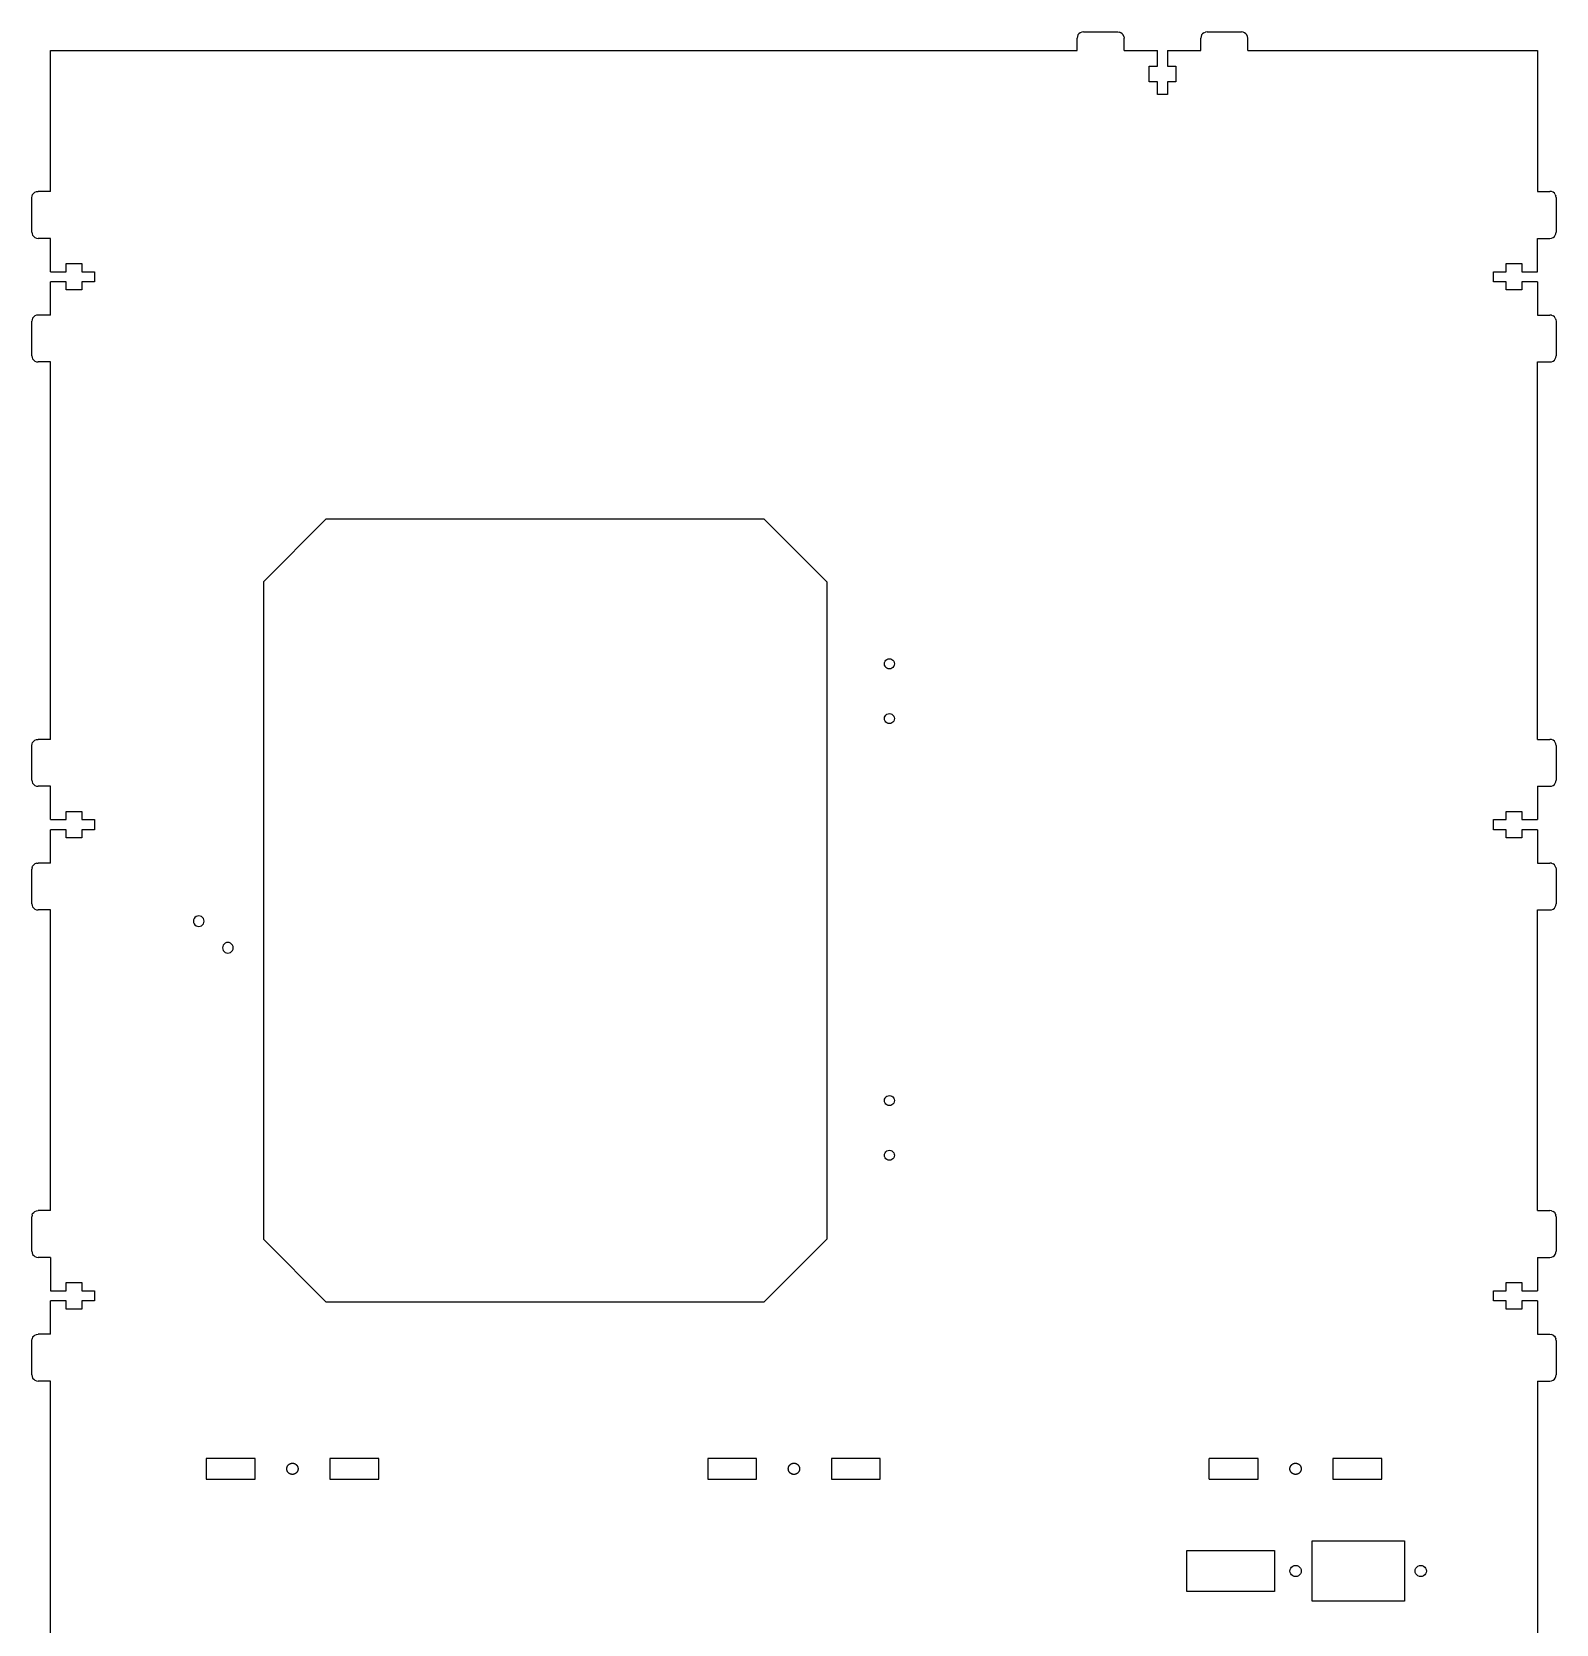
# Model space of a CAD drawing. Extents: x -841 to 661, y -518 to 541.
# Drawn here: x -333 to 154, y 33 to 541 of the extents above; entities that cross this region are included whole.
import ezdxf

# ---------------------------------------------------------------- set-up
doc = ezdxf.new("R2010")
doc.units = 0
doc.layers.get('0').update_dxf_attribs({"linetype": 'CONTINUOUS'})

msp = doc.modelspace()

# ---------------------------------------------------------------- linework, layer by layer
for p, q in [((0.84, 539.97), (0.77, 539.45)), ((0.77, 535.45), (0.77, 539.45)), ((1.04, 540.45), (0.84, 539.97)), ((1.36, 540.86), (1.04, 540.45)), ((1.77, 541.18), (1.36, 540.86)), ((2.26, 541.38), (1.77, 541.18)), ((2.77, 541.45), (2.26, 541.38)), ((2.77, 541.45), (13.77, 541.45)), ((13.77, 541.45), (14.29, 541.38)), ((14.77, 541.18), (14.29, 541.38)), ((15.19, 540.86), (14.77, 541.18)), ((15.51, 540.45), (15.19, 540.86)), ((15.71, 539.97), (15.51, 540.45)), ((15.71, 539.97), (15.77, 539.45)), ((15.77, 535.45), (15.77, 539.45)), ((40.34, 539.97), (40.27, 539.45)), ((40.27, 535.45), (40.27, 539.45)), ((40.54, 540.45), (40.34, 539.97)), ((40.54, 540.45), (40.86, 540.86)), ((41.27, 541.18), (40.86, 540.86)), ((41.27, 541.18), (41.76, 541.38)), ((42.27, 541.45), (41.76, 541.38)), ((42.27, 541.45), (53.27, 541.45)), ((53.79, 541.38), (53.27, 541.45)), ((54.27, 541.18), (53.79, 541.38)), ((54.69, 540.86), (54.27, 541.18)), ((55.01, 540.45), (54.69, 540.86)), ((55.21, 539.97), (55.01, 540.45)), ((55.27, 539.45), (55.21, 539.97)), ((55.27, 535.45), (55.27, 539.45)), ((-327.17, 490.49), (-327.17, 535.45)), ((-327.17, 535.45), (0.77, 535.45)), ((15.77, 535.45), (26.42, 535.45)), ((26.42, 530.45), (26.42, 535.45)), ((29.62, 535.45), (29.62, 530.45)), ((29.62, 535.45), (40.27, 535.45)), ((55.27, 535.45), (147.8, 535.45)), ((147.8, 535.45), (147.8, 490.49)), ((23.77, 530.45), (26.42, 530.45)), ((23.77, 525.45), (23.77, 530.45)), ((29.62, 530.45), (32.27, 530.45)), ((32.27, 530.45), (32.27, 525.45)), ((26.42, 525.45), (23.77, 525.45)), ((26.42, 521.45), (26.42, 525.45)), ((29.62, 525.45), (29.62, 521.45)), ((32.27, 525.45), (29.62, 525.45)), ((29.62, 521.45), (26.42, 521.45)), ((-333.17, 488.49), (-333.11, 489)), ((-333.17, 477.49), (-333.17, 488.49)), ((-333.11, 489), (-332.91, 489.49)), ((-332.91, 489.49), (-332.59, 489.9)), ((-332.59, 489.9), (-332.17, 490.22)), ((-332.17, 490.22), (-331.69, 490.42)), ((-331.69, 490.42), (-331.17, 490.49)), ((-327.17, 490.49), (-331.17, 490.49)), ((147.8, 490.49), (151.8, 490.49)), ((152.32, 490.42), (151.8, 490.49)), ((152.8, 490.22), (152.32, 490.42)), ((153.22, 489.9), (152.8, 490.22)), ((153.53, 489.49), (153.22, 489.9)), ((153.53, 489.49), (153.73, 489)), ((153.8, 488.49), (153.73, 489)), ((153.8, 488.49), (153.8, 477.49)), ((-333.17, 477.49), (-333.11, 476.97)), ((-333.11, 476.97), (-332.91, 476.49)), ((-332.91, 476.49), (-332.59, 476.07)), ((-332.59, 476.07), (-332.17, 475.75)), ((-332.17, 475.75), (-331.69, 475.55)), ((-331.69, 475.55), (-331.17, 475.49)), ((-327.17, 475.49), (-331.17, 475.49)), ((-327.17, 464.84), (-327.17, 475.49)), ((147.8, 475.49), (151.8, 475.49)), ((147.8, 464.82), (147.8, 475.49)), ((151.8, 475.49), (152.32, 475.55)), ((152.32, 475.55), (152.8, 475.75)), ((152.8, 475.75), (153.22, 476.07)), ((153.22, 476.07), (153.53, 476.49)), ((153.53, 476.49), (153.73, 476.97)), ((153.73, 476.97), (153.8, 477.49)), ((-327.17, 464.84), (-322.17, 464.84)), ((-322.17, 467.49), (-317.17, 467.49)), ((-322.17, 464.84), (-322.17, 467.49)), ((-317.17, 467.49), (-317.17, 464.84)), ((-317.17, 464.84), (-313.17, 464.84)), ((-313.17, 464.84), (-313.17, 461.64)), ((133.8, 461.64), (133.8, 464.84)), ((133.8, 464.84), (137.8, 464.84)), ((137.8, 467.49), (142.8, 467.49)), ((137.8, 464.84), (137.8, 467.49)), ((142.8, 467.49), (142.8, 464.82)), ((142.8, 464.82), (147.8, 464.82)), ((-322.17, 461.64), (-327.17, 461.64)), ((-327.17, 450.99), (-327.17, 461.64)), ((-322.17, 458.99), (-322.17, 461.64)), ((-317.17, 458.99), (-322.17, 458.99)), ((-313.17, 461.64), (-317.17, 461.64)), ((-317.17, 461.64), (-317.17, 458.99)), ((137.8, 461.64), (133.8, 461.64)), ((137.8, 458.99), (137.8, 461.64)), ((142.8, 458.99), (137.8, 458.99)), ((147.8, 461.64), (142.8, 461.64)), ((142.8, 461.64), (142.8, 458.99)), ((147.8, 461.64), (147.8, 450.99)), ((-333.11, 449.5), (-333.17, 448.99)), ((-333.17, 437.99), (-333.17, 448.99)), ((-332.91, 449.99), (-333.11, 449.5)), ((-332.59, 450.4), (-332.91, 449.99)), ((-332.17, 450.72), (-332.59, 450.4)), ((-331.69, 450.92), (-332.17, 450.72)), ((-331.17, 450.99), (-331.69, 450.92)), ((-327.17, 450.99), (-331.17, 450.99)), ((147.8, 450.99), (151.8, 450.99)), ((152.32, 450.92), (151.8, 450.99)), ((152.32, 450.92), (152.8, 450.72)), ((153.22, 450.4), (152.8, 450.72)), ((153.53, 449.99), (153.22, 450.4)), ((153.53, 449.99), (153.73, 449.5)), ((153.73, 449.5), (153.8, 448.99)), ((153.8, 448.99), (153.8, 437.99)), ((-333.17, 437.99), (-333.11, 437.47)), ((-333.11, 437.47), (-332.91, 436.99)), ((153.53, 436.99), (153.73, 437.47)), ((153.73, 437.47), (153.8, 437.99)), ((-332.91, 436.99), (-332.59, 436.57)), ((-332.59, 436.57), (-332.17, 436.25)), ((-332.17, 436.25), (-331.69, 436.05)), ((-331.69, 436.05), (-331.17, 435.99)), ((-327.17, 435.99), (-331.17, 435.99)), ((-327.17, 315.45), (-327.17, 435.99)), ((147.8, 315.45), (147.8, 435.99)), ((147.8, 435.99), (151.8, 435.99)), ((151.8, 435.99), (152.32, 436.05)), ((152.32, 436.05), (152.8, 436.25)), ((152.8, 436.25), (153.22, 436.57)), ((153.22, 436.57), (153.53, 436.99)), ((-259.2, 365.75), (-239.2, 385.75)), ((-99.2, 385.75), (-239.2, 385.75)), ((-99.2, 385.75), (-79.2, 365.75)), ((-259.2, 365.75), (-259.2, 155.75)), ((-79.2, 365.75), (-79.2, 155.75)), ((-60.33, 340.71), (-60, 340.96)), ((-60, 340.96), (-59.62, 341.12)), ((-59.62, 341.12), (-59.2, 341.18)), ((-59.2, 341.18), (-58.79, 341.12)), ((-58.79, 341.12), (-58.4, 340.96)), ((-58.4, 340.96), (-58.07, 340.71)), ((-60.8, 339.58), (-60.75, 339.99)), ((-60.75, 339.16), (-60.8, 339.58)), ((-60.75, 339.99), (-60.59, 340.38)), ((-60.59, 338.78), (-60.75, 339.16)), ((-60.59, 340.38), (-60.33, 340.71)), ((-60.33, 338.44), (-60.59, 338.78)), ((-60, 338.19), (-60.33, 338.44)), ((-59.62, 338.03), (-60, 338.19)), ((-59.2, 337.98), (-59.62, 338.03)), ((-58.79, 338.03), (-59.2, 337.98)), ((-58.4, 338.19), (-58.79, 338.03)), ((-58.07, 338.44), (-58.4, 338.19)), ((-58.07, 340.71), (-57.82, 340.38)), ((-57.82, 338.78), (-58.07, 338.44)), ((-57.82, 340.38), (-57.66, 339.99)), ((-57.66, 339.16), (-57.82, 338.78)), ((-57.66, 339.99), (-57.6, 339.58)), ((-57.6, 339.58), (-57.66, 339.16)), ((-60.8, 322.08), (-60.75, 322.49)), ((-60.75, 321.66), (-60.8, 322.08)), ((-60.75, 322.49), (-60.59, 322.88)), ((-60.59, 321.28), (-60.75, 321.66)), ((-60.59, 322.88), (-60.33, 323.21)), ((-60.33, 320.94), (-60.59, 321.28)), ((-60.33, 323.21), (-60, 323.46)), ((-60, 320.69), (-60.33, 320.94)), ((-60, 323.46), (-59.62, 323.62)), ((-59.62, 320.53), (-60, 320.69)), ((-59.62, 323.62), (-59.2, 323.68)), ((-59.2, 320.48), (-59.62, 320.53)), ((-59.2, 323.68), (-58.79, 323.62)), ((-58.79, 320.53), (-59.2, 320.48)), ((-58.79, 323.62), (-58.4, 323.46)), ((-58.4, 320.69), (-58.79, 320.53)), ((-58.4, 323.46), (-58.07, 323.21)), ((-58.07, 320.94), (-58.4, 320.69)), ((-58.07, 323.21), (-57.82, 322.88)), ((-57.82, 321.28), (-58.07, 320.94)), ((-57.82, 322.88), (-57.66, 322.49)), ((-57.66, 321.66), (-57.82, 321.28)), ((-57.66, 322.49), (-57.6, 322.08)), ((-57.6, 322.08), (-57.66, 321.66)), ((-332.17, 315.18), (-331.69, 315.38)), ((-331.69, 315.38), (-331.17, 315.45)), ((-327.17, 315.45), (-331.17, 315.45)), ((147.8, 315.45), (151.8, 315.45)), ((152.32, 315.38), (151.8, 315.45)), ((152.8, 315.18), (152.32, 315.38)), ((-333.17, 313.45), (-333.11, 313.97)), ((-333.17, 302.45), (-333.17, 313.45)), ((-333.11, 313.97), (-332.91, 314.45)), ((-332.91, 314.45), (-332.59, 314.86)), ((-332.17, 315.18), (-332.59, 314.86)), ((153.22, 314.86), (152.8, 315.18)), ((153.53, 314.45), (153.22, 314.86)), ((153.73, 313.97), (153.53, 314.45)), ((153.8, 313.45), (153.73, 313.97)), ((153.8, 313.45), (153.8, 302.45)), ((-333.17, 302.45), (-333.11, 301.93)), ((-333.11, 301.93), (-332.91, 301.45)), ((-332.91, 301.45), (-332.59, 301.03)), ((-332.59, 301.03), (-332.17, 300.72)), ((-332.17, 300.72), (-331.69, 300.52)), ((-331.69, 300.52), (-331.17, 300.45)), ((-327.17, 300.45), (-331.17, 300.45)), ((-327.17, 289.8), (-327.17, 300.45)), ((147.8, 300.45), (147.8, 289.8)), ((147.8, 300.45), (151.8, 300.45)), ((151.8, 300.45), (152.32, 300.52)), ((152.32, 300.52), (152.8, 300.72)), ((152.8, 300.72), (153.22, 301.03)), ((153.22, 301.03), (153.53, 301.45)), ((153.53, 301.45), (153.73, 301.93)), ((153.73, 301.93), (153.8, 302.45)), ((-322.17, 292.45), (-317.17, 292.45)), ((-322.17, 289.8), (-322.17, 292.45)), ((-317.17, 292.45), (-317.17, 289.8)), ((137.8, 289.8), (137.8, 292.45)), ((137.8, 292.45), (142.8, 292.45)), ((142.8, 292.45), (142.8, 289.8)), ((-327.17, 289.8), (-322.17, 289.8)), ((-322.17, 286.6), (-327.17, 286.6)), ((-327.17, 275.95), (-327.17, 286.6)), ((-322.17, 283.95), (-322.17, 286.6)), ((-317.17, 289.8), (-313.17, 289.8)), ((-317.17, 286.6), (-317.17, 283.95)), ((-313.17, 286.6), (-317.17, 286.6)), ((-313.17, 289.8), (-313.17, 286.6)), ((133.8, 289.8), (137.8, 289.8)), ((133.8, 286.58), (133.8, 289.8)), ((137.8, 286.58), (133.8, 286.58)), ((137.8, 283.95), (137.8, 286.58)), ((142.8, 289.8), (147.8, 289.8)), ((147.8, 286.6), (142.8, 286.6)), ((142.8, 286.6), (142.8, 283.95)), ((147.8, 286.6), (147.8, 275.95)), ((-317.17, 283.95), (-322.17, 283.95)), ((142.8, 283.95), (137.8, 283.95)), ((-333.11, 274.47), (-332.91, 274.95)), ((-332.91, 274.95), (-332.59, 275.36)), ((-332.17, 275.68), (-332.59, 275.36)), ((-331.69, 275.88), (-332.17, 275.68)), ((-331.69, 275.88), (-331.17, 275.95)), ((-327.17, 275.95), (-331.17, 275.95)), ((147.8, 275.95), (151.8, 275.95)), ((152.32, 275.88), (151.8, 275.95)), ((152.32, 275.88), (152.8, 275.68)), ((153.22, 275.36), (152.8, 275.68)), ((153.53, 274.95), (153.22, 275.36)), ((153.73, 274.47), (153.53, 274.95)), ((-333.11, 274.47), (-333.17, 273.95)), ((-333.17, 262.95), (-333.17, 273.95)), ((153.73, 274.47), (153.8, 273.95)), ((153.8, 273.95), (153.8, 262.95)), ((-333.17, 262.95), (-333.11, 262.43)), ((-333.11, 262.43), (-332.91, 261.95)), ((-332.91, 261.95), (-332.59, 261.53)), ((-332.59, 261.53), (-332.17, 261.22)), ((-332.17, 261.22), (-331.69, 261.02)), ((-331.69, 261.02), (-331.17, 260.95)), ((-327.17, 260.95), (-331.17, 260.95)), ((-327.17, 164.95), (-327.17, 260.95)), ((147.8, 164.95), (147.8, 260.95)), ((147.8, 260.95), (151.8, 260.95)), ((151.8, 260.95), (152.32, 261.02)), ((152.32, 261.02), (152.8, 261.22)), ((152.8, 261.22), (153.22, 261.53)), ((153.22, 261.53), (153.53, 261.95)), ((153.53, 261.95), (153.73, 262.43)), ((153.73, 262.43), (153.8, 262.95)), ((-281.5, 257.81), (-281.55, 257.37)), ((-281.55, 257.37), (-281.5, 256.93)), ((-281.33, 258.22), (-281.5, 257.81)), ((-281.5, 256.93), (-281.33, 256.52)), ((-281.06, 258.58), (-281.33, 258.22)), ((-281.33, 256.52), (-281.06, 256.17)), ((-280.7, 258.85), (-281.06, 258.58)), ((-281.06, 256.17), (-280.7, 255.9)), ((-280.29, 259.02), (-280.7, 258.85)), ((-280.7, 255.9), (-280.29, 255.73)), ((-279.85, 259.07), (-280.29, 259.02)), ((-280.29, 255.73), (-279.85, 255.67)), ((-279.41, 259.02), (-279.85, 259.07)), ((-279.85, 255.67), (-279.41, 255.73)), ((-279, 258.85), (-279.41, 259.02)), ((-279.41, 255.73), (-279, 255.9)), ((-278.65, 258.58), (-279, 258.85)), ((-279, 255.9), (-278.65, 256.17)), ((-278.38, 258.22), (-278.65, 258.58)), ((-278.65, 256.17), (-278.38, 256.52)), ((-278.21, 257.81), (-278.38, 258.22)), ((-278.38, 256.52), (-278.21, 256.93)), ((-278.15, 257.37), (-278.21, 257.81)), ((-278.21, 256.93), (-278.15, 257.37)), ((-272.19, 249.31), (-272.24, 248.87)), ((-272.02, 249.72), (-272.19, 249.31)), ((-271.75, 250.08), (-272.02, 249.72)), ((-271.39, 250.35), (-271.75, 250.08)), ((-270.98, 250.52), (-271.39, 250.35)), ((-270.54, 250.57), (-270.98, 250.52)), ((-270.1, 250.52), (-270.54, 250.57)), ((-269.69, 250.35), (-270.1, 250.52)), ((-269.34, 250.08), (-269.69, 250.35)), ((-269.07, 249.72), (-269.34, 250.08)), ((-268.9, 249.31), (-269.07, 249.72)), ((-268.84, 248.87), (-268.9, 249.31)), ((-272.24, 248.87), (-272.19, 248.43)), ((-272.19, 248.43), (-272.02, 248.02)), ((-272.02, 248.02), (-271.75, 247.67)), ((-271.75, 247.67), (-271.39, 247.4)), ((-271.39, 247.4), (-270.98, 247.23)), ((-270.98, 247.23), (-270.54, 247.17)), ((-270.54, 247.17), (-270.1, 247.23)), ((-270.1, 247.23), (-269.69, 247.4)), ((-269.69, 247.4), (-269.34, 247.67)), ((-269.34, 247.67), (-269.07, 248.02)), ((-269.07, 248.02), (-268.9, 248.43)), ((-268.9, 248.43), (-268.84, 248.87)), ((-60.8, 200.08), (-60.75, 200.5)), ((-60.75, 199.67), (-60.8, 200.08)), ((-60.75, 200.5), (-60.59, 200.88)), ((-60.59, 199.28), (-60.75, 199.67)), ((-60.59, 200.88), (-60.33, 201.22)), ((-60.33, 198.95), (-60.59, 199.28)), ((-60.33, 201.22), (-60, 201.47)), ((-60, 198.7), (-60.33, 198.95)), ((-60, 201.47), (-59.62, 201.63)), ((-59.62, 198.54), (-60, 198.7)), ((-59.62, 201.63), (-59.2, 201.68)), ((-59.2, 198.48), (-59.62, 198.54)), ((-59.2, 201.68), (-58.79, 201.63)), ((-58.79, 198.54), (-59.2, 198.48)), ((-58.79, 201.63), (-58.4, 201.47)), ((-58.4, 198.7), (-58.79, 198.54)), ((-58.4, 201.47), (-58.07, 201.22)), ((-58.07, 198.95), (-58.4, 198.7)), ((-58.07, 201.22), (-57.82, 200.88)), ((-57.82, 199.28), (-58.07, 198.95)), ((-57.82, 200.88), (-57.66, 200.5)), ((-57.66, 199.67), (-57.82, 199.28)), ((-57.66, 200.5), (-57.6, 200.08)), ((-57.6, 200.08), (-57.66, 199.67)), ((-60.75, 183), (-60.59, 183.38)), ((-60.59, 183.38), (-60.33, 183.72)), ((-60.33, 183.72), (-60, 183.97)), ((-60, 183.97), (-59.62, 184.13)), ((-59.62, 184.13), (-59.2, 184.18)), ((-59.2, 184.18), (-58.79, 184.13)), ((-58.79, 184.13), (-58.4, 183.97)), ((-58.4, 183.97), (-58.07, 183.72)), ((-58.07, 183.72), (-57.82, 183.38)), ((-57.82, 183.38), (-57.66, 183)), ((-60.8, 182.58), (-60.75, 183)), ((-60.75, 182.17), (-60.8, 182.58)), ((-60.59, 181.78), (-60.75, 182.17)), ((-60.33, 181.45), (-60.59, 181.78)), ((-60, 181.2), (-60.33, 181.45)), ((-59.62, 181.04), (-60, 181.2)), ((-59.2, 180.98), (-59.62, 181.04)), ((-58.79, 181.04), (-59.2, 180.98)), ((-58.4, 181.2), (-58.79, 181.04)), ((-58.07, 181.45), (-58.4, 181.2)), ((-57.82, 181.78), (-58.07, 181.45)), ((-57.66, 182.17), (-57.82, 181.78)), ((-57.66, 183), (-57.6, 182.58)), ((-57.6, 182.58), (-57.66, 182.17)), ((-333.11, 163.47), (-333.17, 162.95)), ((-333.17, 151.95), (-333.17, 162.95)), ((-333.11, 163.47), (-332.91, 163.95)), ((-332.91, 163.95), (-332.59, 164.36)), ((-332.59, 164.36), (-332.17, 164.68)), ((-332.17, 164.68), (-331.69, 164.88)), ((-331.69, 164.88), (-331.17, 164.95)), ((-327.17, 164.95), (-331.17, 164.95)), ((147.8, 164.95), (151.8, 164.95)), ((152.32, 164.88), (151.8, 164.95)), ((152.32, 164.88), (152.8, 164.68)), ((153.22, 164.36), (152.8, 164.68)), ((153.22, 164.36), (153.53, 163.95)), ((153.53, 163.95), (153.73, 163.47)), ((153.8, 162.95), (153.73, 163.47)), ((153.8, 162.95), (153.8, 151.95)), ((-239.2, 135.75), (-259.2, 155.75)), ((-79.2, 155.75), (-99.2, 135.75)), ((-333.17, 151.95), (-333.11, 151.43)), ((-333.11, 151.43), (-332.91, 150.95)), ((-332.91, 150.95), (-332.59, 150.53)), ((-332.59, 150.53), (-332.17, 150.22)), ((-332.17, 150.22), (-331.69, 150.02)), ((-331.69, 150.02), (-331.17, 149.95)), ((-327.17, 149.95), (-331.17, 149.95)), ((-327.17, 149.95), (-327.17, 139.3)), ((147.8, 149.95), (147.8, 139.3)), ((147.8, 149.95), (151.8, 149.95)), ((151.8, 149.95), (152.32, 150.02)), ((152.32, 150.02), (152.8, 150.22)), ((152.8, 150.22), (153.22, 150.53)), ((153.22, 150.53), (153.53, 150.95)), ((153.53, 150.95), (153.73, 151.43)), ((153.73, 151.43), (153.8, 151.95)), ((-327.17, 139.3), (-322.17, 139.3)), ((-322.17, 141.95), (-317.17, 141.95)), ((-322.17, 139.3), (-322.17, 141.95)), ((-317.17, 141.95), (-317.17, 139.3)), ((-317.17, 139.3), (-313.17, 139.3)), ((-313.17, 139.3), (-313.17, 136.1)), ((133.8, 139.3), (137.8, 139.3)), ((133.8, 136.1), (133.8, 139.3)), ((137.8, 141.95), (142.8, 141.95)), ((137.8, 139.3), (137.8, 141.95)), ((142.8, 141.95), (142.8, 139.3)), ((142.8, 139.3), (147.8, 139.3)), ((-327.17, 125.45), (-327.17, 136.1)), ((-322.17, 136.1), (-327.17, 136.1)), ((-322.17, 133.45), (-322.17, 136.1)), ((-317.17, 133.45), (-322.17, 133.45)), ((-317.17, 136.1), (-317.17, 133.45)), ((-313.17, 136.1), (-317.17, 136.1)), ((-239.2, 135.75), (-99.2, 135.75)), ((137.8, 136.1), (133.8, 136.1)), ((137.8, 133.45), (137.8, 136.1)), ((142.8, 133.45), (137.8, 133.45)), ((142.8, 136.1), (142.8, 133.45)), ((147.8, 136.1), (142.8, 136.1)), ((147.8, 136.1), (147.8, 125.45)), ((-333.17, 123.45), (-333.11, 123.97)), ((-333.17, 112.45), (-333.17, 123.45)), ((-332.91, 124.45), (-333.11, 123.97)), ((-332.59, 124.86), (-332.91, 124.45)), ((-332.59, 124.86), (-332.17, 125.18)), ((-332.17, 125.18), (-331.69, 125.38)), ((-331.69, 125.38), (-331.17, 125.45)), ((-327.17, 125.45), (-331.17, 125.45)), ((147.8, 125.45), (151.8, 125.45)), ((151.8, 125.45), (152.32, 125.38)), ((152.8, 125.18), (152.32, 125.38)), ((152.8, 125.18), (153.22, 124.86)), ((153.22, 124.86), (153.53, 124.45)), ((153.53, 124.45), (153.73, 123.97)), ((153.8, 123.45), (153.73, 123.97)), ((153.8, 123.45), (153.8, 112.45)), ((-333.17, 112.45), (-333.11, 111.93)), ((-333.11, 111.93), (-332.91, 111.45)), ((153.53, 111.45), (153.73, 111.93)), ((153.73, 111.93), (153.8, 112.45)), ((-332.91, 111.45), (-332.59, 111.03)), ((-332.59, 111.03), (-332.17, 110.72)), ((-332.17, 110.72), (-331.69, 110.52)), ((-331.69, 110.52), (-331.17, 110.45)), ((-327.17, 110.45), (-331.17, 110.45)), ((-327.17, 10.45), (-327.17, 110.45)), ((147.8, 110.45), (147.8, 10.45)), ((147.8, 110.45), (151.8, 110.45)), ((151.8, 110.45), (152.32, 110.52)), ((152.32, 110.52), (152.8, 110.72)), ((152.8, 110.72), (153.22, 111.03)), ((153.22, 111.03), (153.53, 111.45)), ((-261.87, 85.75), (-277.47, 85.75)), ((-277.47, 85.75), (-277.47, 79.15)), ((-261.87, 79.15), (-261.87, 85.75)), ((-251.72, 82.62), (-251.71, 82.67)), ((-251.72, 82.56), (-251.72, 82.62)), ((-251.72, 82.5), (-251.72, 82.56)), ((-251.72, 82.45), (-251.72, 82.5)), ((-251.72, 82.39), (-251.72, 82.45)), ((-251.72, 82.34), (-251.72, 82.39)), ((-251.72, 82.28), (-251.72, 82.34)), ((-251.71, 82.22), (-251.72, 82.28)), ((-251.71, 82.67), (-251.7, 82.73)), ((-251.7, 82.17), (-251.71, 82.22)), ((-251.7, 82.79), (-251.68, 82.84)), ((-251.7, 82.73), (-251.7, 82.79)), ((-251.69, 82.11), (-251.7, 82.17)), ((-251.68, 82.06), (-251.69, 82.11)), ((-251.68, 82.84), (-251.67, 82.9)), ((-251.67, 82), (-251.68, 82.06)), ((-251.67, 82.9), (-251.65, 82.95)), ((-251.65, 81.95), (-251.67, 82)), ((-251.65, 82.95), (-251.64, 83)), ((-251.64, 81.89), (-251.65, 81.95)), ((-251.64, 83), (-251.62, 83.06)), ((-251.62, 81.84), (-251.64, 81.89)), ((-251.62, 83.06), (-251.6, 83.11)), ((-251.6, 81.79), (-251.62, 81.84)), ((-251.6, 83.11), (-251.58, 83.16)), ((-251.58, 81.73), (-251.6, 81.79)), ((-251.58, 83.16), (-251.55, 83.21)), ((-251.55, 81.68), (-251.58, 81.73)), ((-251.55, 83.21), (-251.53, 83.27)), ((-251.53, 81.63), (-251.55, 81.68)), ((-251.53, 83.27), (-251.5, 83.32)), ((-251.5, 81.58), (-251.53, 81.63)), ((-251.5, 83.32), (-251.47, 83.36)), ((-251.47, 81.53), (-251.5, 81.58)), ((-251.47, 83.36), (-251.44, 83.41)), ((-251.44, 81.48), (-251.47, 81.53)), ((-251.44, 83.41), (-251.41, 83.46)), ((-251.41, 81.44), (-251.44, 81.48)), ((-251.41, 83.46), (-251.38, 83.51)), ((-251.38, 81.39), (-251.41, 81.44)), ((-251.38, 83.51), (-251.35, 83.55)), ((-251.35, 81.35), (-251.38, 81.39)), ((-251.35, 83.55), (-251.31, 83.6)), ((-251.31, 83.6), (-251.27, 83.64)), ((-251.27, 83.64), (-251.24, 83.68)), ((-251.24, 83.68), (-251.2, 83.72)), ((-251.2, 83.72), (-251.16, 83.76)), ((-251.16, 83.76), (-251.11, 83.8)), ((-251.11, 83.8), (-251.07, 83.84)), ((-251.07, 83.84), (-251.03, 83.87)), ((-250.98, 83.9), (-251.03, 83.87)), ((-250.98, 83.9), (-250.94, 83.94)), ((-250.94, 83.94), (-250.89, 83.97)), ((-250.89, 83.97), (-250.84, 84)), ((-250.84, 84), (-250.79, 84.03)), ((-250.79, 84.03), (-250.74, 84.05)), ((-250.74, 84.05), (-250.69, 84.08)), ((-250.69, 84.08), (-250.64, 84.1)), ((-250.64, 84.1), (-250.59, 84.12)), ((-250.59, 84.12), (-250.53, 84.14)), ((-250.53, 84.14), (-250.48, 84.16)), ((-250.48, 84.16), (-250.43, 84.18)), ((-250.43, 84.18), (-250.37, 84.19)), ((-250.37, 84.19), (-250.32, 84.2)), ((-250.32, 84.2), (-250.26, 84.22)), ((-250.26, 84.22), (-250.2, 84.23)), ((-250.2, 84.23), (-250.15, 84.23)), ((-250.15, 84.23), (-250.09, 84.24)), ((-250.09, 84.24), (-250.04, 84.24)), ((-250.04, 84.24), (-249.98, 84.25)), ((-249.98, 84.25), (-249.92, 84.25)), ((-249.92, 84.25), (-249.87, 84.25)), ((-249.87, 84.25), (-249.81, 84.24)), ((-249.81, 84.24), (-249.75, 84.24)), ((-249.75, 84.24), (-249.7, 84.23)), ((-249.7, 84.23), (-249.64, 84.23)), ((-249.64, 84.23), (-249.59, 84.22)), ((-249.59, 84.22), (-249.53, 84.2)), ((-249.53, 84.2), (-249.48, 84.19)), ((-249.48, 84.19), (-249.42, 84.18)), ((-249.42, 84.18), (-249.37, 84.16)), ((-249.37, 84.16), (-249.31, 84.14)), ((-249.31, 84.14), (-249.26, 84.12)), ((-249.26, 84.12), (-249.21, 84.1)), ((-249.21, 84.1), (-249.16, 84.08)), ((-249.16, 84.08), (-249.11, 84.05)), ((-249.11, 84.05), (-249.06, 84.03)), ((-249.06, 84.03), (-249.01, 84)), ((-249.01, 84), (-248.96, 83.97)), ((-248.96, 83.97), (-248.91, 83.94)), ((-248.91, 83.94), (-248.87, 83.9)), ((-248.87, 83.9), (-248.82, 83.87)), ((-248.82, 83.87), (-248.78, 83.84)), ((-248.78, 83.84), (-248.73, 83.8)), ((-248.73, 83.8), (-248.69, 83.76)), ((-248.69, 83.76), (-248.65, 83.72)), ((-248.65, 83.72), (-248.61, 83.68)), ((-248.61, 83.68), (-248.57, 83.64)), ((-248.57, 83.64), (-248.54, 83.6)), ((-248.54, 83.6), (-248.5, 83.55)), ((-248.5, 83.55), (-248.47, 83.51)), ((-248.47, 81.39), (-248.5, 81.35)), ((-248.47, 83.51), (-248.43, 83.46)), ((-248.43, 81.44), (-248.47, 81.39)), ((-248.43, 83.46), (-248.4, 83.41)), ((-248.4, 81.48), (-248.43, 81.44)), ((-248.4, 83.41), (-248.37, 83.36)), ((-248.37, 81.53), (-248.4, 81.48)), ((-248.37, 83.36), (-248.35, 83.32)), ((-248.35, 81.58), (-248.37, 81.53)), ((-248.35, 83.32), (-248.32, 83.27)), ((-248.32, 81.63), (-248.35, 81.58)), ((-248.32, 83.27), (-248.29, 83.21)), ((-248.29, 81.68), (-248.32, 81.63)), ((-248.29, 83.21), (-248.27, 83.16)), ((-248.27, 81.73), (-248.29, 81.68)), ((-248.27, 83.16), (-248.25, 83.11)), ((-248.25, 81.79), (-248.27, 81.73)), ((-248.25, 83.11), (-248.23, 83.06)), ((-248.23, 81.84), (-248.25, 81.79)), ((-248.23, 83.06), (-248.21, 83)), ((-248.21, 81.89), (-248.23, 81.84)), ((-248.21, 83), (-248.19, 82.95)), ((-248.19, 81.95), (-248.21, 81.89)), ((-248.19, 82.95), (-248.18, 82.9)), ((-248.18, 82), (-248.19, 81.95)), ((-248.18, 82.9), (-248.17, 82.84)), ((-248.17, 82.06), (-248.18, 82)), ((-248.17, 82.84), (-248.16, 82.79)), ((-248.16, 82.11), (-248.17, 82.06)), ((-248.16, 82.79), (-248.15, 82.73)), ((-248.15, 82.17), (-248.16, 82.11)), ((-248.15, 82.73), (-248.14, 82.67)), ((-248.14, 82.22), (-248.15, 82.17)), ((-248.14, 82.67), (-248.13, 82.62)), ((-248.13, 82.28), (-248.14, 82.22)), ((-248.13, 82.62), (-248.13, 82.56)), ((-248.13, 82.56), (-248.12, 82.5)), ((-248.12, 82.39), (-248.13, 82.34)), ((-248.13, 82.34), (-248.13, 82.28)), ((-248.12, 82.5), (-248.12, 82.45)), ((-248.12, 82.45), (-248.12, 82.39)), ((-237.97, 85.75), (-237.97, 79.15)), ((-222.37, 85.75), (-237.97, 85.75)), ((-222.37, 79.15), (-222.37, 85.75)), ((-101.65, 85.75), (-117.25, 85.75)), ((-117.25, 85.75), (-117.25, 79.15)), ((-101.65, 79.15), (-101.65, 85.75)), ((-91.5, 82.56), (-91.49, 82.62)), ((-91.5, 82.5), (-91.5, 82.56)), ((-91.5, 82.45), (-91.5, 82.5)), ((-91.5, 82.39), (-91.5, 82.45)), ((-91.5, 82.34), (-91.5, 82.39)), ((-91.49, 82.28), (-91.5, 82.34)), ((-91.49, 82.67), (-91.48, 82.73)), ((-91.49, 82.62), (-91.49, 82.67)), ((-91.48, 82.22), (-91.49, 82.28)), ((-91.48, 82.73), (-91.47, 82.79)), ((-91.48, 82.17), (-91.48, 82.22)), ((-91.47, 82.11), (-91.48, 82.17)), ((-91.47, 82.79), (-91.46, 82.84)), ((-91.46, 82.06), (-91.47, 82.11)), ((-91.46, 82.84), (-91.44, 82.9)), ((-91.44, 82), (-91.46, 82.06)), ((-91.44, 82.9), (-91.43, 82.95)), ((-91.43, 81.95), (-91.44, 82)), ((-91.43, 82.95), (-91.41, 83)), ((-91.41, 81.89), (-91.43, 81.95)), ((-91.41, 83), (-91.39, 83.06)), ((-91.39, 81.84), (-91.41, 81.89)), ((-91.39, 83.06), (-91.37, 83.11)), ((-91.37, 81.79), (-91.39, 81.84)), ((-91.37, 83.11), (-91.35, 83.16)), ((-91.35, 81.73), (-91.37, 81.79)), ((-91.35, 83.16), (-91.33, 83.21)), ((-91.33, 81.68), (-91.35, 81.73)), ((-91.33, 83.21), (-91.3, 83.27)), ((-91.3, 81.63), (-91.33, 81.68)), ((-91.3, 83.27), (-91.28, 83.32)), ((-91.28, 81.58), (-91.3, 81.63)), ((-91.28, 83.32), (-91.25, 83.36)), ((-91.25, 81.53), (-91.28, 81.58)), ((-91.25, 83.36), (-91.22, 83.41)), ((-91.22, 81.48), (-91.25, 81.53)), ((-91.22, 83.41), (-91.19, 83.46)), ((-91.19, 81.44), (-91.22, 81.48)), ((-91.19, 83.46), (-91.15, 83.51)), ((-91.15, 81.39), (-91.19, 81.44)), ((-91.15, 83.51), (-91.12, 83.55)), ((-91.12, 81.35), (-91.15, 81.39)), ((-91.12, 83.55), (-91.09, 83.6)), ((-91.09, 83.6), (-91.05, 83.64)), ((-91.05, 83.64), (-91.01, 83.68)), ((-91.01, 83.68), (-90.97, 83.72)), ((-90.97, 83.72), (-90.93, 83.76)), ((-90.93, 83.76), (-90.89, 83.8)), ((-90.89, 83.8), (-90.85, 83.84)), ((-90.85, 83.84), (-90.8, 83.87)), ((-90.76, 83.9), (-90.8, 83.87)), ((-90.76, 83.9), (-90.71, 83.94)), ((-90.71, 83.94), (-90.66, 83.97)), ((-90.66, 83.97), (-90.62, 84)), ((-90.62, 84), (-90.57, 84.03)), ((-90.57, 84.03), (-90.52, 84.05)), ((-90.52, 84.05), (-90.47, 84.08)), ((-90.47, 84.08), (-90.41, 84.1)), ((-90.41, 84.1), (-90.36, 84.12)), ((-90.36, 84.12), (-90.31, 84.14)), ((-90.31, 84.14), (-90.25, 84.16)), ((-90.25, 84.16), (-90.2, 84.18)), ((-90.2, 84.18), (-90.15, 84.19)), ((-90.15, 84.19), (-90.09, 84.2)), ((-90.09, 84.2), (-90.04, 84.22)), ((-90.04, 84.22), (-89.98, 84.23)), ((-89.98, 84.23), (-89.92, 84.23)), ((-89.92, 84.23), (-89.87, 84.24)), ((-89.87, 84.24), (-89.81, 84.24)), ((-89.81, 84.24), (-89.76, 84.25)), ((-89.76, 84.25), (-89.7, 84.25)), ((-89.7, 84.25), (-89.64, 84.25)), ((-89.64, 84.25), (-89.59, 84.24)), ((-89.59, 84.24), (-89.53, 84.24)), ((-89.53, 84.24), (-89.47, 84.23)), ((-89.47, 84.23), (-89.42, 84.23)), ((-89.42, 84.23), (-89.36, 84.22)), ((-89.36, 84.22), (-89.31, 84.2)), ((-89.31, 84.2), (-89.25, 84.19)), ((-89.25, 84.19), (-89.2, 84.18)), ((-89.2, 84.18), (-89.14, 84.16)), ((-89.14, 84.16), (-89.09, 84.14)), ((-89.09, 84.14), (-89.04, 84.12)), ((-89.04, 84.12), (-88.98, 84.1)), ((-88.98, 84.1), (-88.93, 84.08)), ((-88.93, 84.08), (-88.88, 84.05)), ((-88.88, 84.05), (-88.83, 84.03)), ((-88.83, 84.03), (-88.78, 84)), ((-88.78, 84), (-88.73, 83.97)), ((-88.73, 83.97), (-88.69, 83.94)), ((-88.69, 83.94), (-88.64, 83.9)), ((-88.64, 83.9), (-88.6, 83.87)), ((-88.6, 83.87), (-88.55, 83.84)), ((-88.55, 83.84), (-88.51, 83.8)), ((-88.51, 83.8), (-88.47, 83.76)), ((-88.47, 83.76), (-88.43, 83.72)), ((-88.43, 83.72), (-88.39, 83.68)), ((-88.39, 83.68), (-88.35, 83.64)), ((-88.35, 83.64), (-88.31, 83.6)), ((-88.31, 83.6), (-88.28, 83.55)), ((-88.28, 83.55), (-88.24, 83.51)), ((-88.24, 81.39), (-88.28, 81.35)), ((-88.24, 83.51), (-88.21, 83.46)), ((-88.21, 81.44), (-88.24, 81.39)), ((-88.21, 83.46), (-88.18, 83.41)), ((-88.18, 81.48), (-88.21, 81.44)), ((-88.18, 83.41), (-88.15, 83.36)), ((-88.15, 81.53), (-88.18, 81.48)), ((-88.15, 83.36), (-88.12, 83.32)), ((-88.12, 81.58), (-88.15, 81.53)), ((-88.12, 83.32), (-88.09, 83.27)), ((-88.09, 81.63), (-88.12, 81.58)), ((-88.09, 83.27), (-88.07, 83.21)), ((-88.07, 81.68), (-88.09, 81.63)), ((-88.07, 83.21), (-88.05, 83.16)), ((-88.05, 81.73), (-88.07, 81.68)), ((-88.05, 83.16), (-88.03, 83.11)), ((-88.03, 81.79), (-88.05, 81.73)), ((-88.03, 83.11), (-88.01, 83.06)), ((-88.01, 81.84), (-88.03, 81.79)), ((-88.01, 83.06), (-87.99, 83)), ((-87.99, 81.89), (-88.01, 81.84)), ((-87.99, 83), (-87.97, 82.95)), ((-87.97, 81.95), (-87.99, 81.89)), ((-87.97, 82.95), (-87.96, 82.9)), ((-87.96, 82), (-87.97, 81.95)), ((-87.96, 82.9), (-87.94, 82.84)), ((-87.94, 82.06), (-87.96, 82)), ((-87.94, 82.84), (-87.93, 82.79)), ((-87.93, 82.11), (-87.94, 82.06)), ((-87.93, 82.79), (-87.92, 82.73)), ((-87.92, 82.17), (-87.93, 82.11)), ((-87.92, 82.73), (-87.91, 82.67)), ((-87.91, 82.22), (-87.92, 82.17)), ((-87.91, 82.67), (-87.91, 82.62)), ((-87.91, 82.62), (-87.9, 82.56)), ((-87.9, 82.34), (-87.91, 82.28)), ((-87.91, 82.28), (-87.91, 82.22)), ((-87.9, 82.56), (-87.9, 82.5)), ((-87.9, 82.5), (-87.9, 82.45)), ((-87.9, 82.45), (-87.9, 82.39)), ((-87.9, 82.39), (-87.9, 82.34)), ((-77.75, 85.75), (-77.75, 79.15)), ((-62.15, 85.75), (-77.75, 85.75)), ((-62.15, 79.15), (-62.15, 85.75)), ((43, 79.15), (43, 85.75)), ((58.6, 85.75), (43, 85.75)), ((58.6, 79.15), (58.6, 85.75)), ((68.75, 82.56), (68.76, 82.62)), ((68.75, 82.5), (68.75, 82.56)), ((68.75, 82.45), (68.75, 82.5)), ((68.75, 82.39), (68.75, 82.45)), ((68.75, 82.34), (68.75, 82.39)), ((68.76, 82.28), (68.75, 82.34)), ((68.76, 82.62), (68.77, 82.67)), ((68.77, 82.22), (68.76, 82.28)), ((68.77, 82.73), (68.78, 82.79)), ((68.77, 82.67), (68.77, 82.73)), ((68.77, 82.17), (68.77, 82.22)), ((68.78, 82.11), (68.77, 82.17)), ((68.78, 82.79), (68.79, 82.84)), ((68.79, 82.06), (68.78, 82.11)), ((68.79, 82.84), (68.81, 82.9)), ((68.81, 82), (68.79, 82.06)), ((68.81, 82.9), (68.82, 82.95)), ((68.82, 81.95), (68.81, 82)), ((68.82, 82.95), (68.84, 83)), ((68.84, 81.89), (68.82, 81.95)), ((68.84, 83), (68.86, 83.06)), ((68.86, 81.84), (68.84, 81.89)), ((68.86, 83.06), (68.88, 83.11)), ((68.88, 81.79), (68.86, 81.84)), ((68.88, 83.11), (68.9, 83.16)), ((68.9, 81.73), (68.88, 81.79)), ((68.9, 83.16), (68.92, 83.21)), ((68.92, 81.68), (68.9, 81.73)), ((68.92, 83.21), (68.95, 83.27)), ((68.95, 81.63), (68.92, 81.68)), ((68.95, 83.27), (68.97, 83.32)), ((68.97, 81.58), (68.95, 81.63)), ((68.97, 83.32), (69, 83.36)), ((68.99, 81.53), (68.97, 81.58)), ((69.03, 81.48), (68.99, 81.53)), ((69, 83.36), (69.03, 83.41)), ((69.03, 83.41), (69.06, 83.46)), ((69.06, 81.44), (69.03, 81.48)), ((69.06, 83.46), (69.1, 83.51)), ((69.1, 81.39), (69.06, 81.44)), ((69.1, 83.51), (69.13, 83.55)), ((69.13, 81.35), (69.1, 81.39)), ((69.13, 83.55), (69.16, 83.6)), ((69.16, 83.6), (69.2, 83.64)), ((69.2, 83.64), (69.24, 83.68)), ((69.24, 83.68), (69.28, 83.72)), ((69.28, 83.72), (69.32, 83.76)), ((69.32, 83.76), (69.36, 83.8)), ((69.36, 83.8), (69.4, 83.84)), ((69.4, 83.84), (69.45, 83.87)), ((69.45, 83.87), (69.49, 83.9)), ((69.49, 83.9), (69.54, 83.94)), ((69.54, 83.94), (69.59, 83.97)), ((69.59, 83.97), (69.63, 84)), ((69.63, 84), (69.68, 84.03)), ((69.68, 84.03), (69.73, 84.05)), ((69.73, 84.05), (69.78, 84.08)), ((69.78, 84.08), (69.84, 84.1)), ((69.84, 84.1), (69.89, 84.12)), ((69.89, 84.12), (69.94, 84.14)), ((69.94, 84.14), (70, 84.16)), ((70, 84.16), (70.05, 84.18)), ((70.05, 84.18), (70.1, 84.19)), ((70.1, 84.19), (70.16, 84.2)), ((70.16, 84.2), (70.21, 84.22)), ((70.21, 84.22), (70.27, 84.23)), ((70.27, 84.23), (70.33, 84.23)), ((70.33, 84.23), (70.38, 84.24)), ((70.38, 84.24), (70.44, 84.24)), ((70.44, 84.24), (70.49, 84.25)), ((70.49, 84.25), (70.55, 84.25)), ((70.55, 84.25), (70.61, 84.25)), ((70.61, 84.25), (70.66, 84.24)), ((70.66, 84.24), (70.72, 84.24)), ((70.72, 84.24), (70.78, 84.23)), ((70.78, 84.23), (70.83, 84.23)), ((70.83, 84.23), (70.89, 84.22)), ((70.89, 84.22), (70.94, 84.2)), ((70.94, 84.2), (71, 84.19)), ((71, 84.19), (71.05, 84.18)), ((71.05, 84.18), (71.11, 84.16)), ((71.11, 84.16), (71.16, 84.14)), ((71.16, 84.14), (71.21, 84.12)), ((71.21, 84.12), (71.27, 84.1)), ((71.27, 84.1), (71.32, 84.08)), ((71.32, 84.08), (71.37, 84.05)), ((71.37, 84.05), (71.42, 84.03)), ((71.42, 84.03), (71.47, 84)), ((71.47, 84), (71.52, 83.97)), ((71.52, 83.97), (71.56, 83.94)), ((71.56, 83.94), (71.61, 83.9)), ((71.65, 83.87), (71.61, 83.9)), ((71.65, 83.87), (71.7, 83.84)), ((71.7, 83.84), (71.74, 83.8)), ((71.74, 83.8), (71.78, 83.76)), ((71.78, 83.76), (71.82, 83.72)), ((71.82, 83.72), (71.86, 83.68)), ((71.86, 83.68), (71.9, 83.64)), ((71.9, 83.64), (71.94, 83.6)), ((71.94, 83.6), (71.97, 83.55)), ((71.97, 83.55), (72.01, 83.51)), ((72.01, 81.39), (71.97, 81.35)), ((72.01, 83.51), (72.04, 83.46)), ((72.04, 81.44), (72.01, 81.39)), ((72.04, 83.46), (72.07, 83.41)), ((72.07, 81.48), (72.04, 81.44)), ((72.07, 83.41), (72.1, 83.36)), ((72.11, 81.53), (72.07, 81.48)), ((72.1, 83.36), (72.13, 83.32)), ((72.11, 81.53), (72.13, 81.58)), ((72.13, 83.32), (72.16, 83.27)), ((72.16, 81.63), (72.13, 81.58)), ((72.16, 83.27), (72.18, 83.21)), ((72.18, 81.68), (72.16, 81.63)), ((72.18, 83.21), (72.2, 83.16)), ((72.2, 81.73), (72.18, 81.68)), ((72.2, 83.16), (72.22, 83.11)), ((72.22, 81.79), (72.2, 81.73)), ((72.22, 83.11), (72.24, 83.06)), ((72.24, 81.84), (72.22, 81.79)), ((72.24, 83.06), (72.26, 83)), ((72.26, 81.89), (72.24, 81.84)), ((72.26, 83), (72.28, 82.95)), ((72.28, 81.95), (72.26, 81.89)), ((72.28, 82.95), (72.29, 82.9)), ((72.29, 82), (72.28, 81.95)), ((72.29, 82.9), (72.31, 82.84)), ((72.31, 82.06), (72.29, 82)), ((72.31, 82.84), (72.32, 82.79)), ((72.32, 82.11), (72.31, 82.06)), ((72.32, 82.79), (72.33, 82.73)), ((72.33, 82.17), (72.32, 82.11)), ((72.33, 82.73), (72.34, 82.67)), ((72.34, 82.22), (72.33, 82.17)), ((72.34, 82.67), (72.34, 82.62)), ((72.34, 82.62), (72.35, 82.56)), ((72.35, 82.34), (72.34, 82.28)), ((72.34, 82.28), (72.34, 82.22)), ((72.35, 82.56), (72.35, 82.5)), ((72.35, 82.5), (72.35, 82.45)), ((72.35, 82.45), (72.35, 82.39)), ((72.35, 82.39), (72.35, 82.34)), ((82.5, 85.75), (82.5, 79.15)), ((98.1, 85.75), (82.5, 85.75)), ((98.1, 79.15), (98.1, 85.75)), ((-277.47, 79.15), (-261.87, 79.15)), ((-251.31, 81.3), (-251.35, 81.35)), ((-251.27, 81.26), (-251.31, 81.3)), ((-251.24, 81.22), (-251.27, 81.26)), ((-251.2, 81.18), (-251.24, 81.22)), ((-251.16, 81.14), (-251.2, 81.18)), ((-251.11, 81.1), (-251.16, 81.14)), ((-251.07, 81.06), (-251.11, 81.1)), ((-251.03, 81.03), (-251.07, 81.06)), ((-250.98, 80.99), (-251.03, 81.03)), ((-250.94, 80.96), (-250.98, 80.99)), ((-250.89, 80.93), (-250.94, 80.96)), ((-250.84, 80.9), (-250.89, 80.93)), ((-250.79, 80.87), (-250.84, 80.9)), ((-250.74, 80.84), (-250.79, 80.87)), ((-250.69, 80.82), (-250.74, 80.84)), ((-250.64, 80.8), (-250.69, 80.82)), ((-250.59, 80.77), (-250.64, 80.8)), ((-250.53, 80.75), (-250.59, 80.77)), ((-250.48, 80.74), (-250.53, 80.75)), ((-250.43, 80.72), (-250.48, 80.74)), ((-250.37, 80.7), (-250.43, 80.72)), ((-250.32, 80.69), (-250.37, 80.7)), ((-250.26, 80.68), (-250.32, 80.69)), ((-250.2, 80.67), (-250.26, 80.68)), ((-250.15, 80.66), (-250.2, 80.67)), ((-250.09, 80.66), (-250.15, 80.66)), ((-250.04, 80.65), (-250.09, 80.66)), ((-249.98, 80.65), (-250.04, 80.65)), ((-249.92, 80.65), (-249.98, 80.65)), ((-249.87, 80.65), (-249.92, 80.65)), ((-249.81, 80.65), (-249.87, 80.65)), ((-249.75, 80.66), (-249.81, 80.65)), ((-249.7, 80.66), (-249.75, 80.66)), ((-249.64, 80.67), (-249.7, 80.66)), ((-249.59, 80.68), (-249.64, 80.67)), ((-249.53, 80.69), (-249.59, 80.68)), ((-249.48, 80.7), (-249.53, 80.69)), ((-249.42, 80.72), (-249.48, 80.7)), ((-249.37, 80.74), (-249.42, 80.72)), ((-249.31, 80.75), (-249.37, 80.74)), ((-249.26, 80.77), (-249.31, 80.75)), ((-249.21, 80.8), (-249.26, 80.77)), ((-249.16, 80.82), (-249.21, 80.8)), ((-249.11, 80.84), (-249.16, 80.82)), ((-249.06, 80.87), (-249.11, 80.84)), ((-249.01, 80.9), (-249.06, 80.87)), ((-248.96, 80.93), (-249.01, 80.9)), ((-248.91, 80.96), (-248.96, 80.93)), ((-248.87, 80.99), (-248.91, 80.96)), ((-248.87, 80.99), (-248.82, 81.03)), ((-248.78, 81.06), (-248.82, 81.03)), ((-248.73, 81.1), (-248.78, 81.06)), ((-248.69, 81.14), (-248.73, 81.1)), ((-248.65, 81.18), (-248.69, 81.14)), ((-248.61, 81.22), (-248.65, 81.18)), ((-248.57, 81.26), (-248.61, 81.22)), ((-248.54, 81.3), (-248.57, 81.26)), ((-248.5, 81.35), (-248.54, 81.3)), ((-237.97, 79.15), (-222.37, 79.15)), ((-117.25, 79.15), (-101.65, 79.15)), ((-91.09, 81.3), (-91.12, 81.35)), ((-91.05, 81.26), (-91.09, 81.3)), ((-91.01, 81.22), (-91.05, 81.26)), ((-90.97, 81.18), (-91.01, 81.22)), ((-90.93, 81.14), (-90.97, 81.18)), ((-90.89, 81.1), (-90.93, 81.14)), ((-90.85, 81.06), (-90.89, 81.1)), ((-90.8, 81.03), (-90.85, 81.06)), ((-90.76, 80.99), (-90.8, 81.03)), ((-90.71, 80.96), (-90.76, 80.99)), ((-90.66, 80.93), (-90.71, 80.96)), ((-90.62, 80.9), (-90.66, 80.93)), ((-90.57, 80.87), (-90.62, 80.9)), ((-90.52, 80.84), (-90.57, 80.87)), ((-90.47, 80.82), (-90.52, 80.84)), ((-90.41, 80.8), (-90.47, 80.82)), ((-90.36, 80.77), (-90.41, 80.8)), ((-90.36, 80.77), (-90.31, 80.75)), ((-90.25, 80.74), (-90.31, 80.75)), ((-90.2, 80.72), (-90.25, 80.74)), ((-90.2, 80.72), (-90.15, 80.7)), ((-90.09, 80.69), (-90.15, 80.7)), ((-90.09, 80.69), (-90.04, 80.68)), ((-89.98, 80.67), (-90.04, 80.68)), ((-89.92, 80.66), (-89.98, 80.67)), ((-89.87, 80.66), (-89.92, 80.66)), ((-89.81, 80.65), (-89.87, 80.66)), ((-89.76, 80.65), (-89.81, 80.65)), ((-89.7, 80.65), (-89.76, 80.65)), ((-89.64, 80.65), (-89.7, 80.65)), ((-89.59, 80.65), (-89.64, 80.65)), ((-89.53, 80.66), (-89.59, 80.65)), ((-89.47, 80.66), (-89.53, 80.66)), ((-89.42, 80.67), (-89.47, 80.66)), ((-89.36, 80.68), (-89.42, 80.67)), ((-89.31, 80.69), (-89.36, 80.68)), ((-89.25, 80.7), (-89.31, 80.69)), ((-89.2, 80.72), (-89.25, 80.7)), ((-89.14, 80.74), (-89.2, 80.72)), ((-89.09, 80.75), (-89.14, 80.74)), ((-89.04, 80.77), (-89.09, 80.75)), ((-88.98, 80.8), (-89.04, 80.77)), ((-88.93, 80.82), (-88.98, 80.8)), ((-88.88, 80.84), (-88.93, 80.82)), ((-88.83, 80.87), (-88.88, 80.84)), ((-88.78, 80.9), (-88.83, 80.87)), ((-88.73, 80.93), (-88.78, 80.9)), ((-88.69, 80.96), (-88.73, 80.93)), ((-88.64, 80.99), (-88.69, 80.96)), ((-88.6, 81.03), (-88.64, 80.99)), ((-88.55, 81.06), (-88.6, 81.03)), ((-88.51, 81.1), (-88.55, 81.06)), ((-88.47, 81.14), (-88.51, 81.1)), ((-88.43, 81.18), (-88.47, 81.14)), ((-88.39, 81.22), (-88.43, 81.18)), ((-88.35, 81.26), (-88.39, 81.22)), ((-88.31, 81.3), (-88.35, 81.26)), ((-88.28, 81.35), (-88.31, 81.3)), ((-77.75, 79.15), (-62.15, 79.15)), ((43, 79.15), (58.6, 79.15)), ((69.16, 81.3), (69.13, 81.35)), ((69.2, 81.26), (69.16, 81.3)), ((69.24, 81.22), (69.2, 81.26)), ((69.28, 81.18), (69.24, 81.22)), ((69.32, 81.14), (69.28, 81.18)), ((69.36, 81.1), (69.32, 81.14)), ((69.4, 81.06), (69.36, 81.1)), ((69.45, 81.03), (69.4, 81.06)), ((69.49, 80.99), (69.45, 81.03)), ((69.54, 80.96), (69.49, 80.99)), ((69.59, 80.93), (69.54, 80.96)), ((69.63, 80.9), (69.59, 80.93)), ((69.68, 80.87), (69.63, 80.9)), ((69.73, 80.84), (69.68, 80.87)), ((69.78, 80.82), (69.73, 80.84)), ((69.84, 80.8), (69.78, 80.82)), ((69.89, 80.77), (69.84, 80.8)), ((69.94, 80.75), (69.89, 80.77)), ((70, 80.74), (69.94, 80.75)), ((70.05, 80.72), (70, 80.74)), ((70.1, 80.7), (70.05, 80.72)), ((70.16, 80.69), (70.1, 80.7)), ((70.21, 80.68), (70.16, 80.69)), ((70.27, 80.67), (70.21, 80.68)), ((70.33, 80.66), (70.27, 80.67)), ((70.38, 80.66), (70.33, 80.66)), ((70.44, 80.65), (70.38, 80.66)), ((70.49, 80.65), (70.44, 80.65)), ((70.55, 80.65), (70.49, 80.65)), ((70.61, 80.65), (70.55, 80.65)), ((70.66, 80.65), (70.61, 80.65)), ((70.72, 80.66), (70.66, 80.65)), ((70.78, 80.66), (70.72, 80.66)), ((70.83, 80.67), (70.78, 80.66)), ((70.89, 80.68), (70.83, 80.67)), ((70.94, 80.69), (70.89, 80.68)), ((71, 80.7), (70.94, 80.69)), ((71.05, 80.72), (71, 80.7)), ((71.11, 80.74), (71.05, 80.72)), ((71.16, 80.75), (71.11, 80.74)), ((71.21, 80.77), (71.16, 80.75)), ((71.27, 80.8), (71.21, 80.77)), ((71.32, 80.82), (71.27, 80.8)), ((71.37, 80.84), (71.32, 80.82)), ((71.42, 80.87), (71.37, 80.84)), ((71.47, 80.9), (71.42, 80.87)), ((71.52, 80.93), (71.47, 80.9)), ((71.56, 80.96), (71.52, 80.93)), ((71.61, 80.99), (71.56, 80.96)), ((71.65, 81.03), (71.61, 80.99)), ((71.7, 81.06), (71.65, 81.03)), ((71.74, 81.1), (71.7, 81.06)), ((71.78, 81.14), (71.74, 81.1)), ((71.82, 81.18), (71.78, 81.14)), ((71.86, 81.22), (71.82, 81.18)), ((71.9, 81.26), (71.86, 81.22)), ((71.94, 81.3), (71.9, 81.26)), ((71.97, 81.35), (71.94, 81.3)), ((82.5, 79.15), (98.1, 79.15)), ((35.8, 56.35), (63.8, 56.35)), ((35.8, 43.25), (35.8, 56.35)), ((63.8, 56.35), (63.8, 43.25)), ((75.8, 59.4), (105.3, 59.4)), ((75.8, 40.2), (75.8, 59.4)), ((105.3, 59.4), (105.3, 40.2)), ((68.99, 50.7), (69.28, 51.07)), ((69.28, 51.07), (69.65, 51.36)), ((69.65, 51.36), (70.09, 51.54)), ((70.09, 51.54), (70.55, 51.6)), ((70.55, 51.6), (71.02, 51.54)), ((71.02, 51.54), (71.45, 51.36)), ((71.45, 51.36), (71.82, 51.07)), ((71.82, 51.07), (72.11, 50.7)), ((108.99, 50.7), (109.28, 51.07)), ((109.28, 51.07), (109.65, 51.36)), ((109.65, 51.36), (110.09, 51.54)), ((110.09, 51.54), (110.55, 51.6)), ((110.55, 51.6), (111.02, 51.54)), ((111.02, 51.54), (111.45, 51.36)), ((111.45, 51.36), (111.82, 51.07)), ((111.82, 51.07), (112.11, 50.7)), ((68.75, 49.8), (68.81, 50.26)), ((68.81, 49.33), (68.75, 49.8)), ((68.81, 50.26), (68.99, 50.7)), ((68.99, 48.9), (68.81, 49.33)), ((69.28, 48.53), (68.99, 48.9)), ((69.65, 48.24), (69.28, 48.53)), ((70.09, 48.06), (69.65, 48.24)), ((70.55, 48), (70.09, 48.06)), ((71.02, 48.06), (70.55, 48)), ((71.45, 48.24), (71.02, 48.06)), ((71.82, 48.53), (71.45, 48.24)), ((72.11, 48.9), (71.82, 48.53)), ((72.11, 50.7), (72.29, 50.26)), ((72.29, 49.33), (72.11, 48.9)), ((72.29, 50.26), (72.35, 49.8)), ((72.35, 49.8), (72.29, 49.33)), ((108.75, 49.8), (108.81, 50.26)), ((108.81, 49.33), (108.75, 49.8)), ((108.81, 50.26), (108.99, 50.7)), ((108.99, 48.9), (108.81, 49.33)), ((109.28, 48.53), (108.99, 48.9)), ((109.65, 48.24), (109.28, 48.53)), ((110.09, 48.06), (109.65, 48.24)), ((110.55, 48), (110.09, 48.06)), ((111.02, 48.06), (110.55, 48)), ((111.45, 48.24), (111.02, 48.06)), ((111.82, 48.53), (111.45, 48.24)), ((112.11, 48.9), (111.82, 48.53)), ((112.11, 50.7), (112.29, 50.26)), ((112.29, 49.33), (112.11, 48.9)), ((112.29, 50.26), (112.35, 49.8)), ((112.35, 49.8), (112.29, 49.33)), ((63.8, 43.25), (35.8, 43.25)), ((105.3, 40.2), (75.8, 40.2))]:
    msp.add_line(p, q)

doc.saveas('drawing.dxf')
